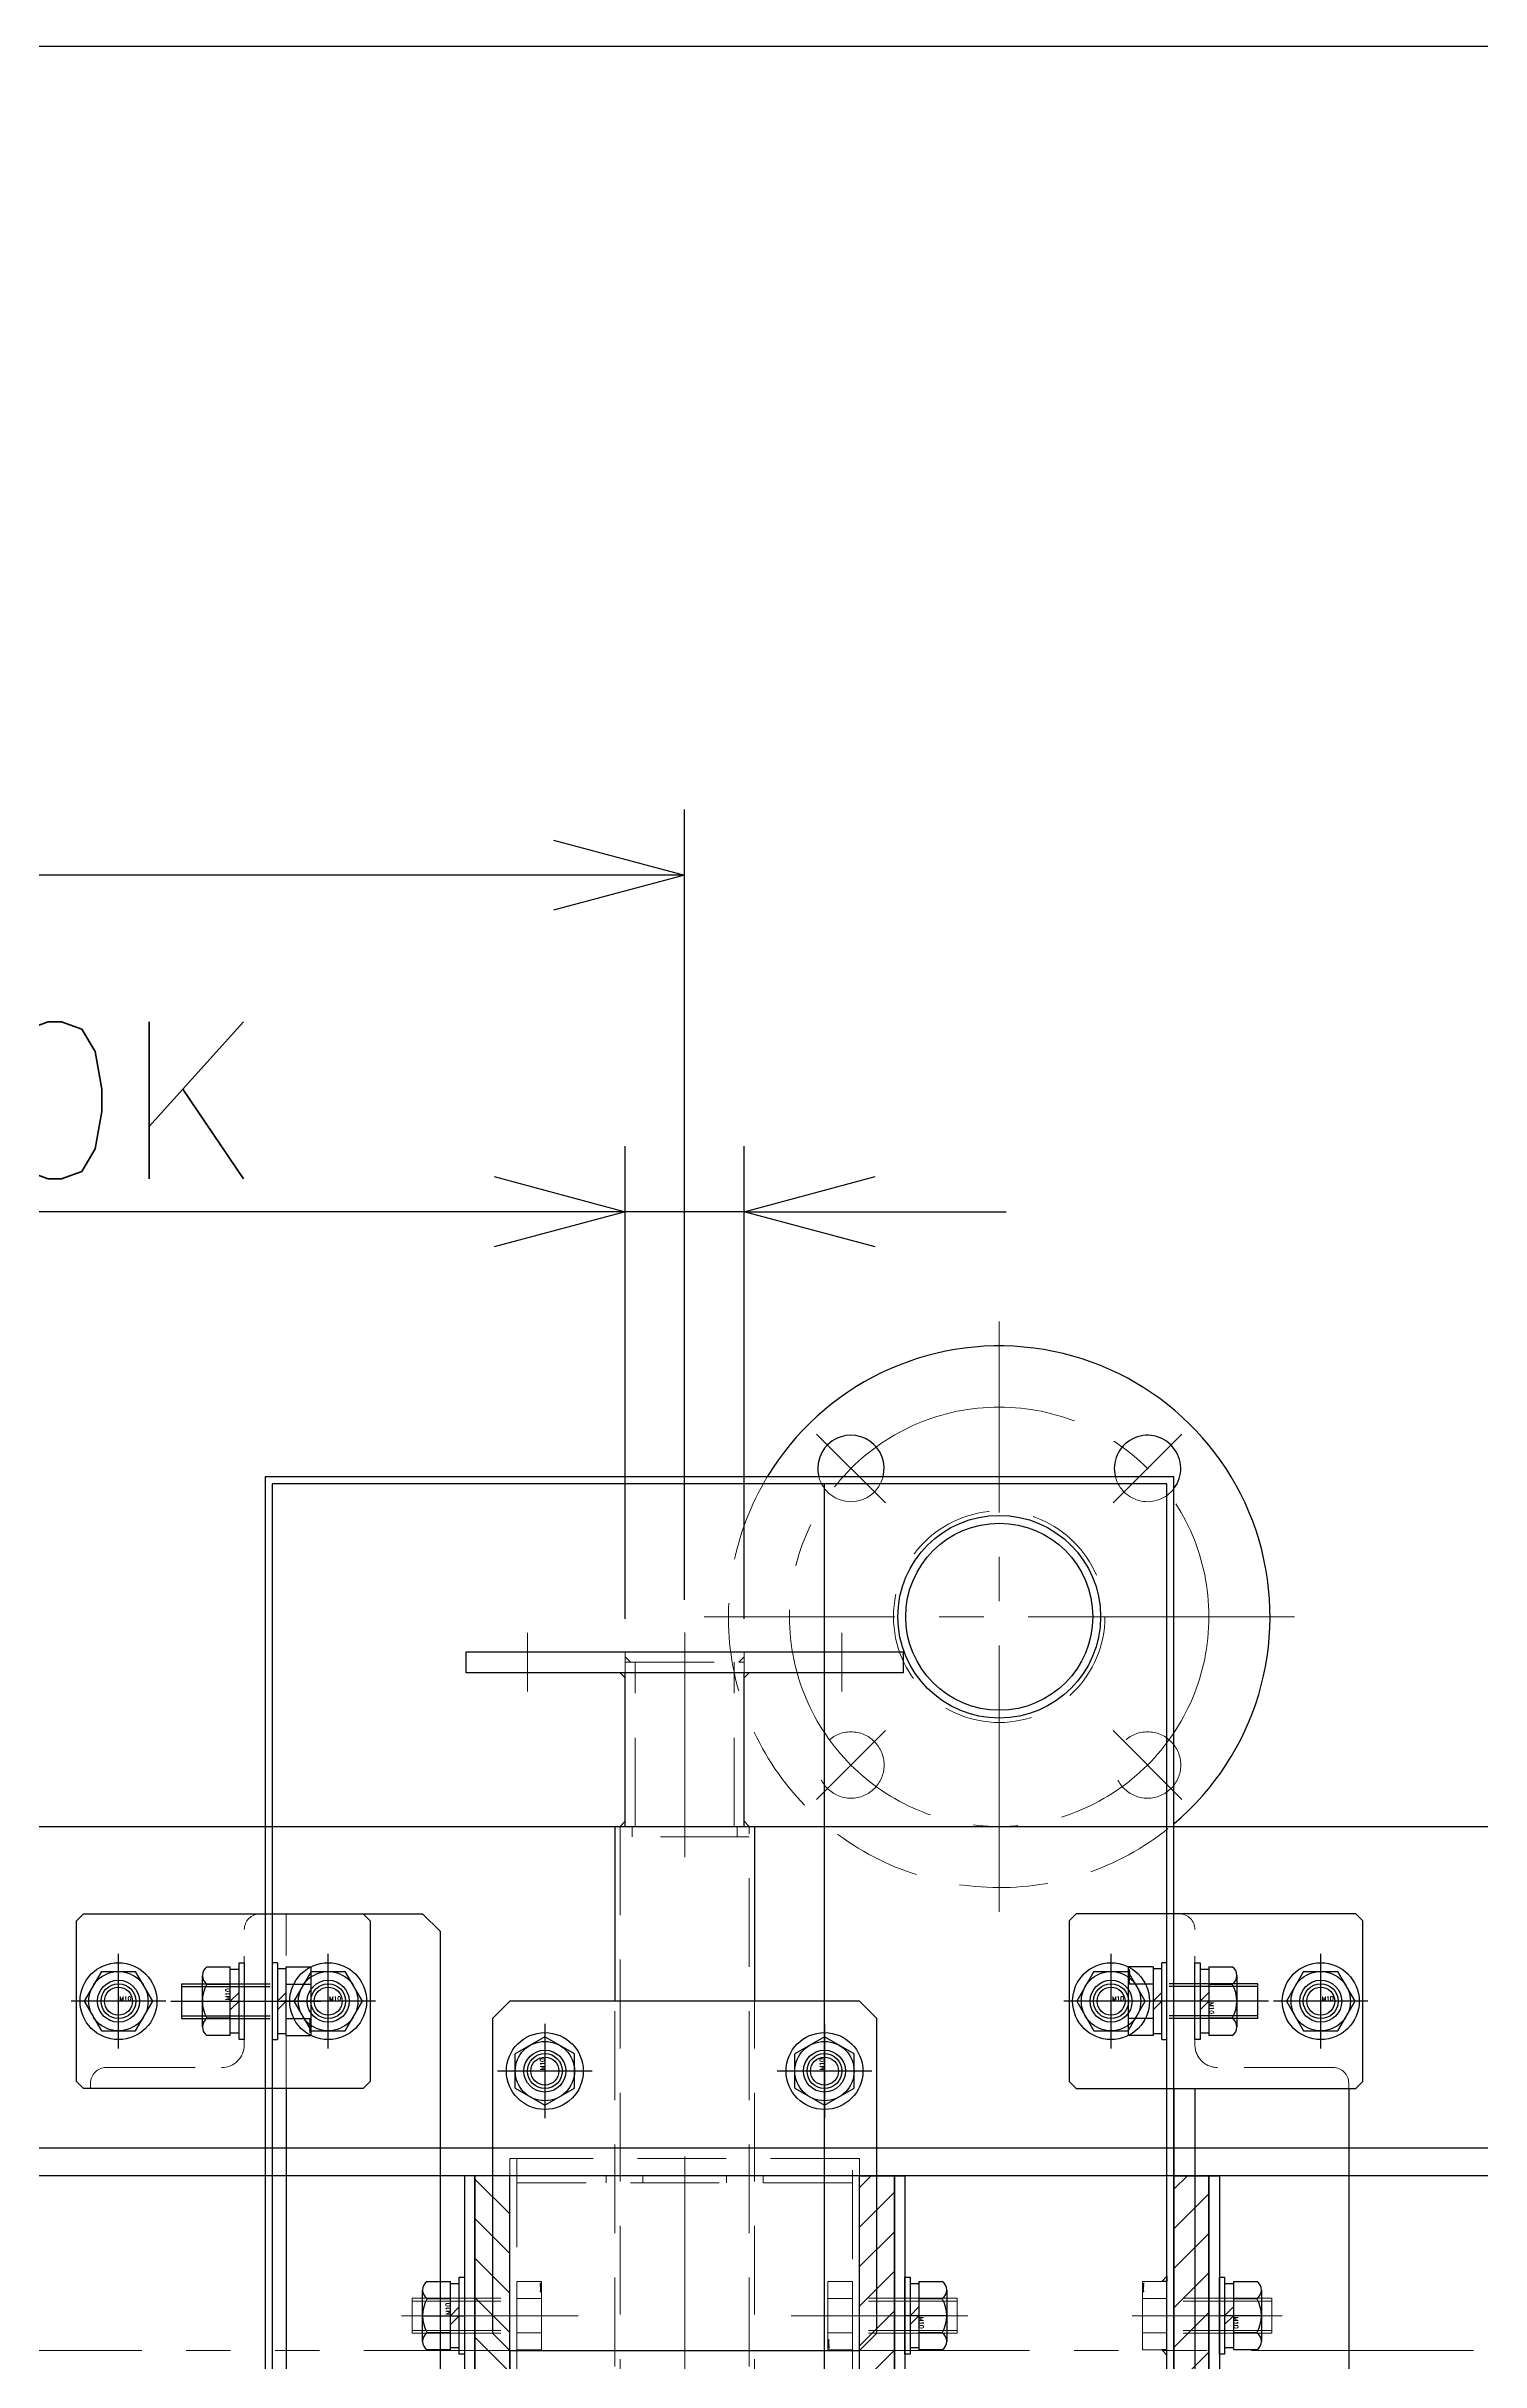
# Model space of a CAD drawing. Header units: millimetres. Extents: x -8731 to 85711, y -14522 to 31379.
# Drawn here: x 6253 to 6663, y 19164 to 19827 of the extents above; entities that cross this region are included whole.
import ezdxf

# ---------------------------------------------------------------- set-up
doc = ezdxf.new("R2010")
doc.units = ezdxf.units.MM
doc.header["$LTSCALE"] = 4
doc.header["$PDMODE"] = 99
doc.header["$PDSIZE"] = 1
for name, pattern in [('CENTER2', [28.575, 19.05, -3.175, 3.175, -3.175]), ('HIDDEN', [9.525, 6.35, -3.175]), ('PHANTOM2', [31.75, 15.875, -3.175, 3.175, -3.175, 3.175, -3.175])]:
    doc.linetypes.add(name, pattern=pattern)
for name, color, linetype, lineweight in [('04_HIDDEN', 2, 'HIDDEN', 13), ('05_CENTER', 4, 'CENTER2', 13), ('06_PHANTOM', 2, 'PHANTOM2', 13), ('08_DIM', 3, 'Continuous', 13)]:
    doc.layers.add(name, color=color, linetype=linetype, lineweight=lineweight)
doc.layers.add('10_DRAFT', color=8, linetype='Continuous', lineweight=0, plot=False)
doc.styles.add('KSS_TXT', font='txt.shx', dxfattribs={"bigfont": 'extfont2.shx'})
doc.styles.add('KSS_TXT_L', font='txt.shx', dxfattribs={"height": 9, "bigfont": 'extfont2.shx'})
doc.styles.get("Standard").update_dxf_attribs({"font": 'txt.shx', "bigfont": 'extfont2.shx'})
doc.dimstyles.new('KSS_DIM', dxfattribs={"dimscale": 3, "dimtxt": 3, "dimasz": 2.5, "dimexe": 1.25, "dimexo": 0.625, "dimtad": 1, "dimdsep": 46, "dimtxsty": 'KSS_TXT', "dimblk": 'OPEN30', "dimcen": 0, "dimazin": 2, "dimtfac": 0.75, "dimtmove": 0, "dimatfit": 3, "dimldrblk": 'OPEN30', "dimfxl": 1, "dimtolj": 1, "dimarcsym": 0})

# ---------------------------------------------------------------- blocks, each defined once
blk = doc.blocks.new('A$C092B7092_1_1_1')
at = {"color": 0}
blk.add_line((90, 1008), (2590, 1008), dxfattribs=at)
blk.add_lwpolyline([(90, 1100), (2590, 1100), (2590, 1000), (90, 1000)], close=True, dxfattribs=at)
for centre in [(1123, 1050), (1183, 1050), (1407, 1050), (1467, 1050), (1245, 1030), (1325, 1030)]:
    blk.add_circle(centre, 6, dxfattribs=at)
at = {"layer": '05_CENTER'}
for p, q in [((1123, 1059.34), (1123, 1040.66)), ((1183, 1059.34), (1183, 1040.66)), ((1407, 1059.34), (1407, 1040.66)), ((1467, 1059.34), (1467, 1040.66)), ((1132.34, 1050), (1113.66, 1050)), ((1192.34, 1050), (1173.66, 1050)), ((1416.34, 1050), (1397.66, 1050)), ((1476.34, 1050), (1457.66, 1050)), ((1245, 1039.34), (1245, 1020.66)), ((1325, 1039.34), (1325, 1020.66)), ((1254.34, 1030), (1235.66, 1030)), ((1334.34, 1030), (1315.66, 1030))]:
    blk.add_line(p, q, dxfattribs=at)
blk = doc.blocks.new('A$C742A68D0_1_1')
at = {"color": 0}
for p, q in [((-9.81, 7), (9.81, 7)), ((-9.81, 0), (-9.81, 7)), ((-4.91, 0), (-4.91, 7)), ((4.91, 0), (4.91, 7)), ((9.81, 0), (9.81, 7)), ((-9.81, 0), (9.81, 0))]:
    blk.add_line(p, q, dxfattribs=at)
at = {"color": 0, "linetype": 'CENTER2'}
blk.add_line((0, -33), (0, 10), dxfattribs=at)
at = {"color": 0, "linetype": 'HIDDEN'}
for p, q in [((-5, -30), (-5, 0)), ((-4.19, -30), (-4.19, 0)), ((4.19, -30), (4.19, 0)), ((5, -30), (5, 0)), ((-5, -30), (5, -30))]:
    blk.add_line(p, q, dxfattribs=at)
at = {"layer": '10_DRAFT', "style": 'KSS_TXT_L'}
blk.add_text('BT-M10x30L', height=0.3, dxfattribs=at).set_placement((6.81, 6.66))
blk = doc.blocks.new('A$C0B00724F_1_1')
at = {"color": 0}
blk.add_lwpolyline([(1985, -15), (2075, -15), (2080, -10), (2080, 90), (2075, 95), (1985, 95), (1980, 90), (1980, -10)], close=True, dxfattribs=at)
for points in [[(1980, 90), (80, 90)], [(80, -10), (1980, -10)]]:
    blk.add_lwpolyline(points, dxfattribs=at)
for centre in [(2060, 80), (2060, 0)]:
    blk.add_circle(centre, 6, dxfattribs=at)
at = {"layer": '04_HIDDEN'}
for p, q in [((2035, 88), (25, 88)), ((2028, -8), (2028, 88)), ((2030, -8), (2030, 88)), ((2030, -8), (2030, 88)), ((2030, 62.5), (2028, 62.5)), ((2030, 52), (2028, 52)), ((2030, 28), (2028, 28)), ((2030, 17.5), (2028, 17.5)), ((25, -8), (2035, -8))]:
    blk.add_line(p, q, dxfattribs=at)
blk.add_lwpolyline([(1980, -10), (2035, -10), (2035, 90), (1980, 90)], dxfattribs=at)
at = {"layer": '05_CENTER'}
for p, q in [((2060, 70.66), (2060, 89.34)), ((1990, 70.46), (1990, 82.43)), ((2050.66, 80), (2069.34, 80)), ((16.24, 40), (2043.76, 40)), ((1990, 9.54), (1990, -2.43)), ((2060, -9.34), (2060, 9.34)), ((2050.66, 0), (2069.34, 0))]:
    blk.add_line(p, q, dxfattribs=at)
at = {"layer": '04_HIDDEN', "xscale": -1, "rotation": 180}
blk.add_blockref('A$C742A68D0_1_1', (1990, 88), dxfattribs=at)
at = {"layer": '04_HIDDEN', "xscale": -1}
blk.add_blockref('A$C742A68D0_1_1', (1990, -8), dxfattribs=at)
blk = doc.blocks.new('A$C6E8C5BCD_1_1')
h = blk.add_hatch()
h.set_pattern_fill('_USER', color=3, scale=8, angle=135, pattern_type=0)
h.set_pattern_definition([(135, (9279.8095, 4636.656), (-5.656854, -5.656854), [])])
h.paths.add_polyline_path([(1000, -10), (1000, 0), (-920, 0), (-920, -10)])
h.paths.add_polyline_path([(-920, -10), (-920, 0), (-950, 0), (-950, -10)])
h.paths.add_polyline_path([(-950, -10), (-950, 0), (-1000, 0), (-1000, -10)])
at = {"color": 0}
blk.add_lwpolyline([(1000, 0), (1000, -10), (-1000, -10), (-1000, 0)], close=True, dxfattribs=at)
at = {"layer": '05_CENTER'}
blk.add_line((960, 3.94), (960, -13.51), dxfattribs=at)
blk = doc.blocks.new('A$C4147621A_1_1')
at = {"color": 0}
blk.add_lwpolyline([(1000, 0), (1000, -3), (-1000, -3), (-1000, 0)], close=True, dxfattribs=at)
at = {"layer": '05_CENTER'}
blk.add_line((960, 2.83), (960, -5.76), dxfattribs=at)
blk = doc.blocks.new('10b_2_1')
at = {"color": 0, "linetype": 'CENTER2'}
for p, q in [((0, -13.51), (0, 13.51)), ((13.51, 0), (-13.51, 0))]:
    blk.add_line(p, q, dxfattribs=at)
at = {"color": 0}
for p, q in [((-4.9, 8.49), (-9.8, 0)), ((-4.9, 8.49), (4.9, 8.49)), ((9.8, 0), (4.9, 8.49)), ((-9.8, 0), (-4.9, -8.49)), ((4.9, -8.49), (9.8, 0)), ((-4.9, -8.49), (4.9, -8.49))]:
    blk.add_line(p, q, dxfattribs=at)
for radius in [11, 8.49, 5, 4]:
    blk.add_circle((0, 0), radius, dxfattribs=at)
at = {"layer": '10_DRAFT', "style": 'KSS_TXT'}
blk.add_text('M10', height=1.25, dxfattribs=at).set_placement((0.26, 0.12))
blk = doc.blocks.new('A$C003B6CA5_1_1')
at = {"color": 0}
for p, q in [((1100, 17), (1144, 17)), ((1100, -17), (1144, -17))]:
    blk.add_line(p, q, dxfattribs=at)
for points in [[(1150, -62.5), (1144, -62.5), (1144, 62.5), (1150, 62.5)], [(1100, -20), (-1150, -20), (-1150, 20), (1100, 20)]]:
    blk.add_lwpolyline(points, close=True, dxfattribs=at)
at = {"color": 3}
for points in [[(1100, 17), (1101.5, 17), (1101.5, 17), (1100, 18.5)], [(1144, 17), (1142.5, 17), (1142.5, 17), (1144, 18.5)], [(1147, 17), (1147, 15.5), (1147, 15.5), (1148.5, 17)], [(1100, -17), (1101.5, -17), (1101.5, -17), (1100, -18.5)], [(1144, -17), (1142.5, -17), (1142.5, -17), (1144, -18.5)], [(1147, -17), (1147, -15.5), (1147, -15.5), (1148.5, -17)]]:
    blk.add_lwpolyline(points, close=True, dxfattribs=at)
at = {"layer": '04_HIDDEN'}
for p, q in [((1100, 18.5), (-1150, 18.5)), ((1097, -18.5), (1097, 18.5)), ((1097, 15), (1100, 15)), ((1100, 14.2), (1147, 14.2)), ((1144, 17), (1150, 17)), ((1147, 17), (1147, -17)), ((-1150, -18.5), (1100, -18.5)), ((1097, -15), (1100, -15)), ((1100, -14.2), (1147, -14.2)), ((1144, -17), (1150, -17))]:
    blk.add_line(p, q, dxfattribs=at)
at = {"layer": '05_CENTER'}
for p, q in [((1138.63, 45), (1155.44, 45)), ((1091.2, 0), (1155.51, 0)), ((1138.63, -45), (1155.44, -45))]:
    blk.add_line(p, q, dxfattribs=at)
blk = doc.blocks.new('A$C77611634_1_1')
blk.add_blockref('A$C003B6CA5_1_1', (0, 0))
blk = doc.blocks.new('M10Nza_1_1_1')
at = {"color": 0}
for p, q in [((-9.8, 4), (-9.8, 10.69)), ((-7.35, 12), (7.35, 12)), ((-4.9, 4), (-4.9, 10.69)), ((4.9, 10.69), (4.9, 4)), ((9.8, 10.69), (9.8, 4)), ((-9.8, 4), (9.8, 4)), ((-9.2, 1.5), (-9.2, 4)), ((0, 1.5), (-2.5, 4)), ((0, 4), (2.5, 1.5)), ((9.2, 4), (9.2, 1.5))]:
    blk.add_line(p, q, dxfattribs=at)
at = {"color": 0, "linetype": 'CENTER2'}
blk.add_line((0, 12), (0, 0), dxfattribs=at)
at = {"color": 0}
blk.add_lwpolyline([(-11, 1.5), (11, 1.5), (11, 0), (-11, 0)], close=True, dxfattribs=at)
for centre, radius, start, end in [((-7.35, 9.06), 2.94, 33.626, 146.374), ((0, 2.2), 9.8, 60, 120), ((7.35, 9.06), 2.94, 33.626, 146.374)]:
    blk.add_arc(centre, radius, start, end, dxfattribs=at)
at = {"layer": '10_DRAFT', "style": 'KSS_TXT'}
blk.add_text('M10', height=1.25, dxfattribs=at).set_placement((0.26, 4.12))
blk = doc.blocks.new('A$C7B156557_1_1')
at = {"color": 3}
blk.add_line((-148, 100), (2248, 100), dxfattribs=at)
at = {"color": 0}
for points in [[(-150, 0), (2250, 0), (2250, 260), (-150, 260)], [(-148, 2), (2248, 2), (2248, 258), (-148, 258)]]:
    blk.add_lwpolyline(points, close=True, dxfattribs=at)
at = {"color": 3}
for points in [[(2000.19, 2), (2000.19, 3.5), (1998.69, 2), (1998.69, 2)], [(2019.81, 2), (2019.81, 3.5), (2021.31, 2), (2021.31, 2)]]:
    blk.add_lwpolyline(points, close=True, dxfattribs=at)
blk.add_circle((2210, 50), 29)
at = {"color": 0}
blk.add_circle((2210, 50), 26.75, dxfattribs=at)
for centre, radius, start, end in [((2210, 50), 77.5, 220.17777, 58.92705), ((2252.43, 92.43), 9.5, 255.20205, 104.79795), ((2252.43, 7.57), 9.5, 232.86548, 104.79795)]:
    blk.add_arc(centre, radius, start, end, dxfattribs=at)
at = {"layer": '04_HIDDEN'}
for centre, radius in [((2167.57, 92.43), 9.5), ((2210, 50), 30.25), ((2167.57, 7.57), 9.5)]:
    blk.add_circle(centre, radius, dxfattribs=at)
for centre, radius, start, end in [((2210, 50), 77.5, 58.92705, 220.17777), ((2252.43, 92.43), 9.5, 104.79795, 255.20205), ((2252.43, 7.57), 9.5, 104.79795, 232.86548)]:
    blk.add_arc(centre, radius, start, end, dxfattribs=at)
at = {"layer": '05_CENTER'}
for p, q in [((2100, 263.95), (2100, 254.03)), ((2210, -34.46), (2210, 134.46)), ((2177.43, 82.57), (2157.72, 102.28)), ((2242.57, 82.57), (2262.28, 102.28)), ((2125.54, 50), (2294.46, 50)), ((2177.43, 17.43), (2157.72, -2.28)), ((2242.57, 17.43), (2262.28, -2.28)), ((2010, 5.94), (2010, -3.98)), ((2100, 5.94), (2100, -3.98))]:
    blk.add_line(p, q, dxfattribs=at)
blk.add_circle((2210, 50), 60, dxfattribs=at)
at = {"layer": '04_HIDDEN'}
blk.add_blockref('A$C742A68D0_1_1', (2010, 2), dxfattribs=at)
blk = doc.blocks.new('A$C7E374867_2_1')
at = {"color": 0, "linetype": 'CENTER2'}
blk.add_line((0, -29), (0, 14), dxfattribs=at)
at = {"color": 0}
for p, q in [((-9.81, 11), (9.81, 11)), ((-9.81, 4), (-9.81, 11)), ((-4.91, 4), (-4.91, 11)), ((4.91, 4), (4.91, 11)), ((9.81, 4), (9.81, 11)), ((-11, 1.5), (11, 1.5)), ((-11, 1.5), (-11, 0)), ((-11, 0), (11, 0)), ((9.81, 4), (-9.81, 4)), ((-9.25, 4), (-9.25, 1.5)), ((0, 1.5), (-2.5, 4)), ((0, 4), (2.5, 1.5)), ((9.25, 1.5), (9.25, 4)), ((11, 0), (11, 1.5))]:
    blk.add_line(p, q, dxfattribs=at)
at = {"color": 0, "linetype": 'HIDDEN'}
for p, q in [((-5, -26), (-5, 0)), ((-4.19, -26), (-4.19, 0)), ((4.19, -26), (4.19, 0)), ((5, -26), (5, 0)), ((-5, -26), (5, -26))]:
    blk.add_line(p, q, dxfattribs=at)
at = {"layer": '10_DRAFT', "style": 'KSS_TXT_L'}
blk.add_text('BT-M10x30L,SW,PW', height=0.3, dxfattribs=at).set_placement((5.05, 10.66))
blk = doc.blocks.new('A$C2E537FAD_1_1')
for p, q in [((2150, 160), (2100, 160)), ((2150, 160), (2150, 120)), ((2150, 157), (2194, 157)), ((2150, 120), (2100, 120)), ((2150, 123), (2194, 123))]:
    blk.add_line(p, q)
blk.add_lwpolyline([(2194, 202.5), (2200, 202.5), (2200, 77.5), (2194, 77.5)], close=True)
at = {"rotation": 180}
for name, p in [('A$C7E374867_2_1', (2100, 258)), ('M10Nza_1_1_1', (2010, 77)), ('M10Nza_1_1_1', (2100, -6)), ('M10Nza_1_1_1', (2010, -13))]:
    blk.add_blockref(name, p, dxfattribs=at)
for name, p in [('M10Nza_1_1_1', (2100, 266)), ('A$C7B156557_1_1', (0, 0)), ('A$C0B00724F_1_1', (20, 100)), ('M10Nza_1_1_1', (2010, 203)), ('10b_2_1', (2080, 180)), ('10b_2_1', (2080, 100)), ('A$C4147621A_1_1', (1050, 80)), ('A$C7E374867_2_1', (2100, 2)), ('A$C4147621A_1_1', (1050, -10))]:
    blk.add_blockref(name, p)
at = {"xscale": -1, "rotation": 180}
blk.add_blockref('A$C4147621A_1_1', (1050, 200), dxfattribs=at)
at = {"color": 3, "xscale": -1, "rotation": 180}
blk.add_blockref('A$C6E8C5BCD_1_1', (1050, 190), dxfattribs=at)
at = {"color": 3}
for p in [(1050, 90), (1050, 0)]:
    blk.add_blockref('A$C6E8C5BCD_1_1', p, dxfattribs=at)
at = {"layer": '04_HIDDEN'}
blk.add_blockref('A$C77611634_1_1', (1050, 140), dxfattribs=at)
blk = doc.blocks.new('_Open30')
at = {"color": 0, "linetype": 'ByBlock', "lineweight": -2}
for p, q in [((-1, 0.268), (0, 0)), ((0, 0), (-1, -0.268)), ((0, 0), (-1, 0))]:
    blk.add_line(p, q, dxfattribs=at)
blk = doc.blocks.new('*D4319')
at = {"layer": '08_DIM', "color": 0, "lineweight": -2, "transparency": 16777216}
for p, q in [((6418.62, 19376.85), (6418.62, 19512.13)), ((6452.62, 19376.85), (6452.62, 19512.13)), ((6381.12, 19493.38), (5972.37, 19493.38)), ((6452.62, 19493.38), (6418.62, 19493.38)), ((6490.12, 19493.38), (6527.62, 19493.38))]:
    blk.add_line(p, q, dxfattribs=at)
at = {"layer": 'Defpoints', "color": 0, "transparency": 16777216}
for p in [(6418.62, 19493.38), (6418.62, 19367.48), (6452.62, 19367.48)]:
    blk.add_point(p, dxfattribs=at)
at = {"layer": '08_DIM', "color": 0, "lineweight": -2, "transparency": 16777216, "xscale": 37.5, "yscale": 37.5, "zscale": 37.5}
blk.add_blockref('_Open30', (6418.62, 19493.38), dxfattribs=at)
at = {"layer": '08_DIM', "color": 0, "lineweight": -2, "transparency": 16777216, "xscale": 37.5, "yscale": 37.5, "zscale": 37.5, "rotation": 180}
blk.add_blockref('_Open30', (6452.62, 19493.38), dxfattribs=at)
at = {"layer": '08_DIM', "color": 0, "transparency": 16777216, "insert": (6158, 19525.25), "char_height": 45, "attachment_point": 5, "style": 'KSS_TXT'}
blk.add_mtext('\\A1;25AJIS10K', dxfattribs=at)
blk = doc.blocks.new('*D4320')
at = {"layer": '08_DIM', "color": 0, "lineweight": -2, "transparency": 16777216}
for p, q in [((5140.62, 19229.85), (5140.62, 19608.43)), ((6435.62, 19382.36), (6435.62, 19608.43)), ((6398.12, 19589.68), (5178.12, 19589.68))]:
    blk.add_line(p, q, dxfattribs=at)
at = {"layer": 'Defpoints', "color": 0, "transparency": 16777216}
for p in [(5140.62, 19589.68), (6435.62, 19372.99), (5140.62, 19220.48)]:
    blk.add_point(p, dxfattribs=at)
at = {"layer": '08_DIM', "color": 0, "lineweight": -2, "transparency": 16777216, "xscale": 37.5, "yscale": 37.5, "zscale": 37.5, "rotation": 180}
blk.add_blockref('_Open30', (5140.62, 19589.68), dxfattribs=at)
at = {"layer": '08_DIM', "color": 0, "lineweight": -2, "transparency": 16777216, "xscale": 37.5, "yscale": 37.5, "zscale": 37.5}
blk.add_blockref('_Open30', (6435.62, 19589.68), dxfattribs=at)
at = {"layer": '08_DIM', "color": 0, "transparency": 16777216, "insert": (5788.12, 19621.55), "char_height": 45, "attachment_point": 5, "style": 'KSS_TXT'}
blk.add_mtext('\\A1;1295', dxfattribs=at)
blk = doc.blocks.new('KK015066_54_5_1_1_1')
for p, q in [((1.5, 50), (0, 50)), ((0, 0), (0, 50)), ((6, 12.5), (6, 45.5)), ((0, 0), (50, 0)), ((45.5, 6), (12.5, 6)), ((50, 1.5), (50, 0))]:
    blk.add_line(p, q)
for centre, radius, start, end in [((1.5, 45.5), 4.5, 0, 90), ((12.5, 12.5), 6.5, 180, 270), ((45.5, 1.5), 4.5, 0, 90)]:
    blk.add_arc(centre, radius, start, end)
at = {"flags": 3}
blk.add_attdef('PARAM', (0, 0), '', height=1, dxfattribs=at)
blk = doc.blocks.new('A$C457F5408_1_1_1')
at = {"color": 0}
for p, q in [((-7, 2125), (10, 2125)), ((15, 2120), (10, 2125)), ((15, 2120), (15, -20)), ((-35, 2075), (-35, 25)), ((-29, 2075), (-29, 25)), ((225, 2075), (225, 25)), ((231, 2075), (231, 25)), ((275, 2075), (275, 25))]:
    blk.add_line(p, q, dxfattribs=at)
for points in [[(-7, 2075), (-87, 2075), (-89, 2077), (-89, 2123), (-87, 2125), (-7, 2125), (-5, 2123), (-5, 2077)], [(197, 2075), (277, 2075), (279, 2077), (279, 2123), (277, 2125), (197, 2125), (195, 2123), (195, 2077)]]:
    blk.add_lwpolyline(points, close=True, dxfattribs=at)
for centre in [(-77, 2100), (-17, 2100), (207, 2100), (267, 2100)]:
    blk.add_circle(centre, 6, dxfattribs=at)
at = {"layer": '04_HIDDEN'}
blk.add_line((-29, 2075), (-29, 2125), dxfattribs=at)
at = {"layer": '05_CENTER'}
for p, q in [((-77, 2110.29), (-77, 2089.71)), ((-17, 2110.29), (-17, 2089.71)), ((207, 2110.29), (207, 2089.71)), ((267, 2110.29), (267, 2089.71)), ((-87.29, 2100), (-66.71, 2100)), ((-48.22, 2100), (-27.64, 2100)), ((-27.29, 2100), (-6.71, 2100)), ((217.29, 2100), (196.71, 2100)), ((238.22, 2100), (217.64, 2100)), ((277.29, 2100), (256.71, 2100))]:
    blk.add_line(p, q, dxfattribs=at)
at = {"layer": '04_HIDDEN', "xscale": -1}
blk.add_blockref('KK015066_54_5_1_1_1', (-35, 2075), dxfattribs=at)
at = {"layer": '04_HIDDEN'}
blk.add_blockref('KK015066_54_5_1_1_1', (225, 2075), dxfattribs=at)
blk = doc.blocks.new('10b_1_1_1')
at = {"color": 0, "linetype": 'CENTER2'}
for p, q in [((0, -13.51), (0, 13.51)), ((13.51, 0), (-13.51, 0))]:
    blk.add_line(p, q, dxfattribs=at)
at = {"color": 0}
for p, q in [((-4.9, 8.49), (-9.8, 0)), ((-4.9, 8.49), (4.9, 8.49)), ((9.8, 0), (4.9, 8.49)), ((-9.8, 0), (-4.9, -8.49)), ((4.9, -8.49), (9.8, 0)), ((-4.9, -8.49), (4.9, -8.49))]:
    blk.add_line(p, q, dxfattribs=at)
for radius in [11, 8.49, 5, 4]:
    blk.add_circle((0, 0), radius, dxfattribs=at)
at = {"layer": '10_DRAFT', "style": 'KSS_TXT'}
blk.add_text('M10', height=1.25, dxfattribs=at).set_placement((0.26, 0.12))
blk = doc.blocks.new('A$C54E27890_1_1')
at = {"rotation": 270}
for name, p in [('A$C457F5408_1_1_1', (0, -17)), ('10b_1_1_1', (2100, 60)), ('10b_1_1_1', (2100, 0)), ('10b_1_1_1', (2100, -224)), ('10b_1_1_1', (2100, -284))]:
    blk.add_blockref(name, p, dxfattribs=at)

msp = doc.modelspace()

# ---------------------------------------------------------------- linework, layer by layer
at = {"layer": '06_PHANTOM', "color": 6}
msp.add_lwpolyline([(5454.82127, 19167.47541), (7764.1226, 19167.47541), (7764.1226, 17267.47541), (5454.82127, 17267.47541)], close=True, dxfattribs=at)
at = {"layer": 'Defpoints'}
msp.add_lwpolyline([(4151.56306, 19826.84792), (8800.50294, 19826.84792), (8800.50294, 16554.7442), (4151.56306, 16554.7442)], close=True, dxfattribs=at)

# ---------------------------------------------------------------- block references
at = {"rotation": 90}
for name, p in [('A$C2E537FAD_1_1', (6575.62261, 17167.47541)), ('A$C54E27890_1_1', (6333.62261, 17167.47541))]:
    msp.add_blockref(name, p, dxfattribs=at)
msp.add_blockref('A$C092B7092_1_1_1', (5150.6226, 18217.47541))

# ---------------------------------------------------------------- dimensions: what is measured, and where the dimension line sits
at = {"layer": '08_DIM'}
dim = msp.add_linear_dim(base=(5140.6226, 19589.67887), p1=(6435.62261, 19372.98589), p2=(5140.6226, 19220.47541), dimstyle='KSS_DIM', override={"dimscale": 15}, dxfattribs=at)
dim.commit()
dim.dimension.update_dxf_attribs({"geometry": '*D4320', "text_midpoint": (5788.12261, 19621.55387)})
dim = msp.add_linear_dim(base=(6418.62261, 19493.37976), p1=(6452.62261, 19367.47541), p2=(6418.62261, 19367.47541), angle=180, text='25AJIS10K', dimstyle='KSS_DIM', override={"dimscale": 15}, dxfattribs=at)
dim.commit()
dim.dimension.update_dxf_attribs({"geometry": '*D4319', "text_midpoint": (6157.99761, 19525.25476)})

doc.saveas('drawing.dxf')
